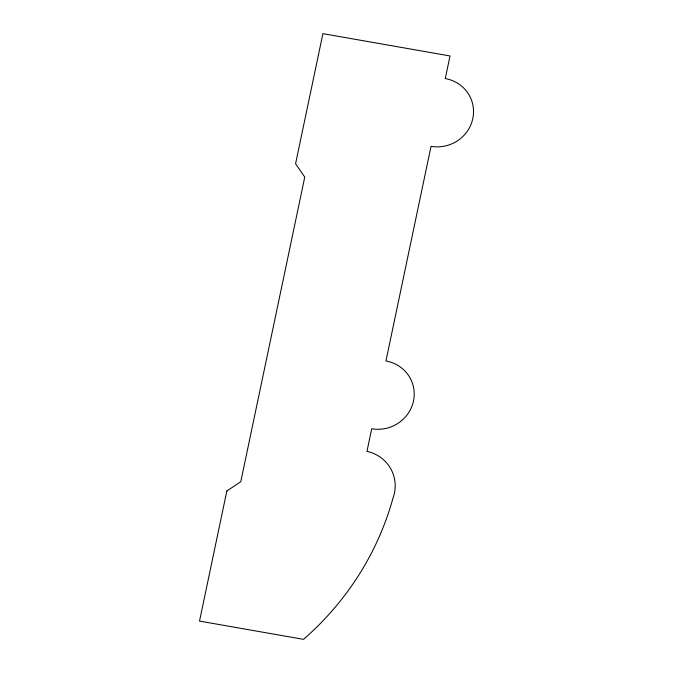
<?xml version="1.0" encoding="UTF-8"?>
<svg xmlns="http://www.w3.org/2000/svg" width="673" height="673" viewBox="0 0 673 673"><rect width="100%" height="100%" fill="white"/><g stroke="black" fill="none" stroke-linecap="round" stroke-linejoin="round"><path stroke-width="1.01" d="M226.843 490.987L199.519 621.095L303.523 639.35A291.283 280.691 -21.1 0 0 392.982 498.163A37.402 36.039 -21.1 0 0 366.97 451.356L371.715 428.76A35.56 34.264 -21.1 0 0 413.5 400.957A35.56 34.264 -21.1 0 0 385.949 360.98L431.031 146.335A35.56 34.264 -21.1 0 0 472.816 118.524A35.56 34.264 -21.1 0 0 445.274 78.556L450.018 55.96L322.905 33.65L295.573 163.758L304.76 177.083L240.774 481.725L226.843 490.987"/></g></svg>
